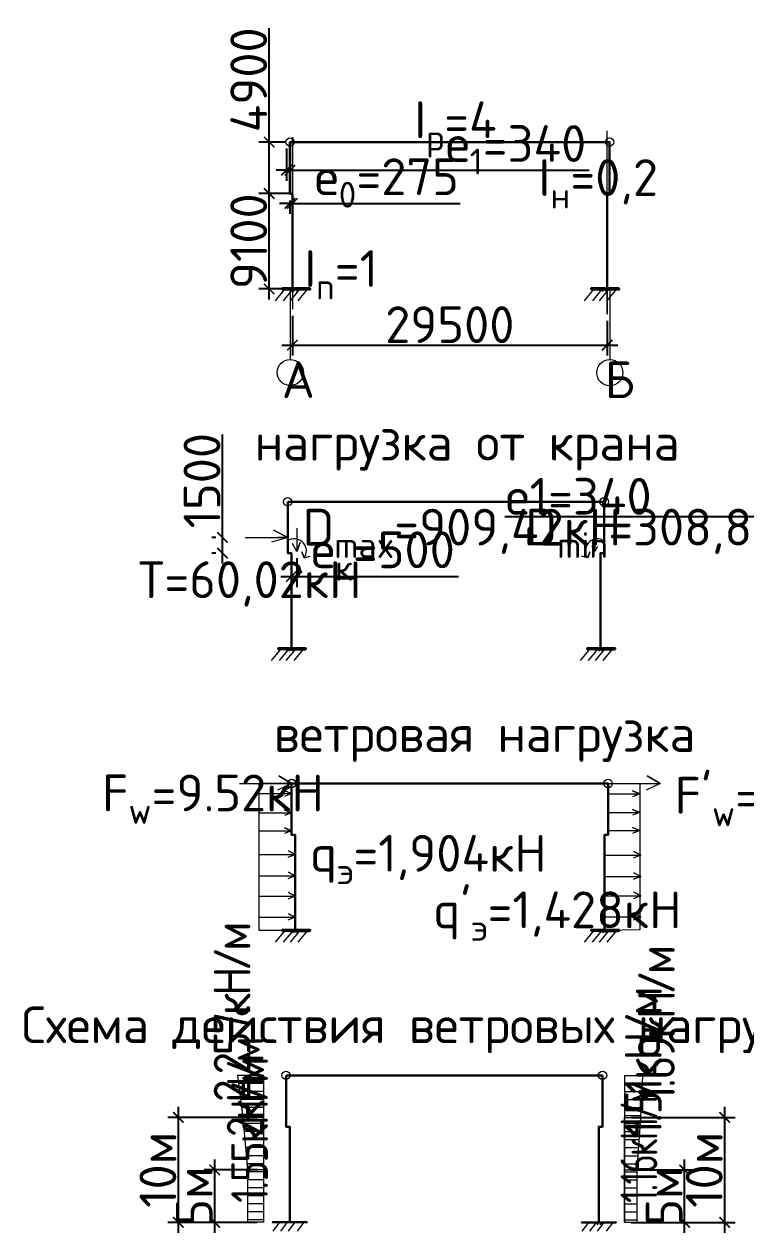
# Model space of a CAD drawing. Header units: millimetres. Extents: x -258606 to -95372, y 16759 to 83244.
# Drawn here: x -126239.1 to -126170.4, y 41748.1 to 41863.3 of the extents above; entities that cross this region are included whole.
import ezdxf

# ---------------------------------------------------------------- set-up
doc = ezdxf.new("R2010")
doc.units = ezdxf.units.MM
doc.header["$LTSCALE"] = 0.5
doc.layers.add('размеры', color=7, linetype='Continuous')
for name, color, linetype, lineweight in [('ТОЛСТЫЕ', 1, 'Continuous', 50), ('ТОЛСТЫЕ3', 7, 'Continuous', 30), ('ТОНКИЕе', 7, 'Continuous', 5)]:
    doc.layers.add(name, color=color, linetype=linetype, lineweight=lineweight)
doc.styles.add('ГОСТ', font='isocpeur.ttf', dxfattribs={"height": 10})
doc.styles.add('Наклонный', font='isocpeur.ttf', dxfattribs={"height": 3.5})
doc.dimstyles.new('1.5', dxfattribs={"dimtxt": 1.5, "dimasz": 1, "dimexe": 1, "dimexo": 0.625, "dimgap": 0.2, "dimtad": 1, "dimdec": 0, "dimlfac": 100, "dimdsep": 46, "dimtxsty": 'ГОСТ', "dimblk1": 'ARCHTICK', "dimblk2": 'ARCHTICK', "dimsah": 1, "dimcen": 0, "dimdle": 1, "dimadec": 0, "dimazin": 0, "dimtfac": 0.75, "dimtdec": 0, "dimtmove": 0, "dimatfit": 3, "dimldrblk": 'ARCHTICK', "dimfxl": 1, "dimtolj": 1, "dimtzin": 0, "dimarcsym": 0})

# ---------------------------------------------------------------- blocks, each defined once
blk = doc.blocks.new('_ArchTick')
at = {"color": 0, "linetype": 'ByBlock', "const_width": 0.15}
blk.add_lwpolyline([(-0.5, -0.5), (0.5, 0.5)], dxfattribs=at)
blk = doc.blocks.new('*D1266')
at = {"layer": 'Defpoints', "color": 0, "transparency": 16777216}
for p in [(-126213.55, 41836.12), (-126183.55, 41835.65), (-126183.55, 41832.7)]:
    blk.add_point(p, dxfattribs=at)
at = {"layer": 'размеры', "color": 0, "lineweight": -2, "transparency": 16777216}
for p, q in [((-126213.55, 41835.49), (-126213.55, 41831.7)), ((-126183.55, 41835.03), (-126183.55, 41831.7)), ((-126214.55, 41832.7), (-126182.55, 41832.7))]:
    blk.add_line(p, q, dxfattribs=at)
at = {"layer": 'размеры', "color": 0, "lineweight": -2, "transparency": 16777216, "rotation": 180}
blk.add_blockref('_ArchTick', (-126213.55, 41832.7), dxfattribs=at)
at = {"layer": 'размеры', "color": 0, "lineweight": -2, "transparency": 16777216}
blk.add_blockref('_ArchTick', (-126183.55, 41832.7), dxfattribs=at)
at = {"layer": 'размеры', "color": 0, "transparency": 16777216, "insert": (-126198.55, 41834.65), "char_height": 3.5, "attachment_point": 5, "style": 'Наклонный'}
blk.add_mtext('\\A1;29500', dxfattribs=at)
blk = doc.blocks.new('*D1263')
at = {"layer": 'Defpoints', "color": 0, "transparency": 16777216}
for p in [(-126215.76, 41847.15), (-126213.28, 41847.15), (-126213.28, 41838.05)]:
    blk.add_point(p, dxfattribs=at)
at = {"layer": 'размеры', "color": 0, "lineweight": -2, "transparency": 16777216}
for p, q in [((-126213.9, 41847.15), (-126216.76, 41847.15)), ((-126215.76, 41837.05), (-126215.76, 41848.15)), ((-126213.9, 41838.05), (-126216.76, 41838.05))]:
    blk.add_line(p, q, dxfattribs=at)
for p, rotation in [((-126215.76, 41847.15), 90), ((-126215.76, 41838.05), 270)]:
    blk.add_blockref('_ArchTick', p, dxfattribs=dict(at, rotation=rotation))
at = {"layer": 'размеры', "color": 0, "transparency": 16777216, "insert": (-126217.71, 41842.6), "char_height": 3.5, "attachment_point": 5, "rotation": 90, "style": 'Наклонный'}
blk.add_mtext('\\A1;9100', dxfattribs=at)
blk = doc.blocks.new('*D1267')
at = {"layer": 'Defpoints', "color": 0, "transparency": 16777216}
for p in [(-126215.76, 41852.05), (-126213.63, 41852.05), (-126215.76, 41847.15)]:
    blk.add_point(p, dxfattribs=at)
at = {"layer": 'размеры', "color": 0, "lineweight": -2, "transparency": 16777216}
for p, q in [((-126215.76, 41852.05), (-126215.76, 41862.9)), ((-126214.25, 41852.05), (-126216.76, 41852.05)), ((-126215.76, 41846.15), (-126215.76, 41852.05)), ((-126216.38, 41847.15), (-126216.76, 41847.15))]:
    blk.add_line(p, q, dxfattribs=at)
for p, rotation in [((-126215.76, 41852.05), 90), ((-126215.76, 41847.15), 270)]:
    blk.add_blockref('_ArchTick', p, dxfattribs=dict(at, rotation=rotation))
at = {"layer": 'размеры', "color": 0, "transparency": 16777216, "insert": (-126217.71, 41857.97), "char_height": 3.5, "attachment_point": 5, "rotation": 90, "style": 'Наклонный'}
blk.add_mtext('\\A1;4900', dxfattribs=at)
blk = doc.blocks.new('*D1268')
at = {"layer": 'Defpoints', "color": 0, "transparency": 16777216}
for p in [(-126213.78, 41847.11), (-126213.55, 41847.11), (-126213.55, 41846.2)]:
    blk.add_point(p, dxfattribs=at)
at = {"layer": 'размеры', "color": 0, "lineweight": -2, "transparency": 16777216}
for p, q in [((-126213.78, 41846.2), (-126214.78, 41846.2)), ((-126213.78, 41846.48), (-126213.78, 41845.2)), ((-126213.78, 41846.2), (-126213.55, 41846.2)), ((-126213.55, 41846.48), (-126213.55, 41845.2)), ((-126213.55, 41846.2), (-126197.56, 41846.2))]:
    blk.add_line(p, q, dxfattribs=at)
blk.add_blockref('_ArchTick', (-126213.78, 41846.2), dxfattribs=at)
at = {"layer": 'размеры', "color": 0, "lineweight": -2, "transparency": 16777216, "rotation": 180}
blk.add_blockref('_ArchTick', (-126213.55, 41846.2), dxfattribs=at)
at = {"layer": 'размеры', "color": 0, "lineweight": 0, "transparency": 16777216, "insert": (-126204.56, 41848.15), "char_height": 3.5, "attachment_point": 5, "style": 'Наклонный'}
blk.add_mtext('\\A1;е{\\H0.7x;\\S^ 0;}=275', dxfattribs=at)
blk = doc.blocks.new('*D1269')
at = {"layer": 'Defpoints', "color": 0, "transparency": 16777216}
for p in [(-126214.11, 41852.05), (-126213.78, 41852.05), (-126214.11, 41849.36)]:
    blk.add_point(p, dxfattribs=at)
at = {"layer": 'размеры', "color": 0, "lineweight": -2, "transparency": 16777216}
for p, q in [((-126214.11, 41851.42), (-126214.11, 41848.36)), ((-126213.78, 41851.42), (-126213.78, 41848.36)), ((-126214.11, 41849.36), (-126215.11, 41849.36)), ((-126214.11, 41849.36), (-126213.78, 41849.36)), ((-126213.78, 41849.36), (-126185.28, 41849.36))]:
    blk.add_line(p, q, dxfattribs=at)
blk.add_blockref('_ArchTick', (-126214.11, 41849.36), dxfattribs=at)
at = {"layer": 'размеры', "color": 0, "lineweight": -2, "transparency": 16777216, "rotation": 180}
blk.add_blockref('_ArchTick', (-126213.78, 41849.36), dxfattribs=at)
at = {"layer": 'размеры', "color": 0, "lineweight": 0, "transparency": 16777216, "insert": (-126192.25, 41851.31), "char_height": 3.5, "attachment_point": 5, "style": 'Наклонный'}
blk.add_mtext('\\A1;е{\\H0.7x;\\S^ 1;}=340', dxfattribs=at)
blk = doc.blocks.new('*D1264')
at = {"layer": 'Defpoints', "color": 0, "transparency": 16777216}
for p in [(-126220.21, 41814.39), (-126220.21, 41814.39), (-126220.21, 41812.89)]:
    blk.add_point(p, dxfattribs=at)
at = {"layer": 'размеры', "color": 0, "lineweight": -2, "transparency": 16777216}
for p, q in [((-126220.21, 41814.39), (-126220.21, 41824.19)), ((-126220.84, 41814.39), (-126221.21, 41814.39)), ((-126220.21, 41811.89), (-126220.21, 41814.39)), ((-126220.84, 41812.89), (-126221.21, 41812.89))]:
    blk.add_line(p, q, dxfattribs=at)
for p, rotation in [((-126220.21, 41814.39), 90), ((-126220.21, 41812.89), 270)]:
    blk.add_blockref('_ArchTick', p, dxfattribs=dict(at, rotation=rotation))
at = {"layer": 'размеры', "color": 0, "lineweight": 0, "transparency": 16777216, "insert": (-126222.16, 41819.79), "char_height": 3.5, "attachment_point": 5, "rotation": 90, "style": 'Наклонный'}
blk.add_mtext('\\A1;1500', dxfattribs=at)
blk = doc.blocks.new('*D1270')
at = {"layer": 'Defpoints', "color": 0, "transparency": 16777216}
for p in [(-126213.65, 41812.89), (-126213.12, 41813.03), (-126213.12, 41810.66)]:
    blk.add_point(p, dxfattribs=at)
at = {"layer": 'размеры', "color": 0, "lineweight": -2, "transparency": 16777216}
for p, q in [((-126213.65, 41812.26), (-126213.65, 41809.66)), ((-126213.12, 41812.4), (-126213.12, 41809.66)), ((-126214.65, 41810.66), (-126213.12, 41810.66)), ((-126213.12, 41810.66), (-126197.72, 41810.66))]:
    blk.add_line(p, q, dxfattribs=at)
at = {"layer": 'размеры', "color": 0, "lineweight": -2, "transparency": 16777216, "rotation": 180}
blk.add_blockref('_ArchTick', (-126213.65, 41810.66), dxfattribs=at)
at = {"layer": 'размеры', "color": 0, "lineweight": -2, "transparency": 16777216}
blk.add_blockref('_ArchTick', (-126213.12, 41810.66), dxfattribs=at)
at = {"layer": 'размеры', "color": 0, "lineweight": 0, "transparency": 16777216, "insert": (-126204.92, 41812.61), "char_height": 3.5, "attachment_point": 5, "style": 'Наклонный'}
blk.add_mtext('\\A1;е{\\H0.7x;\\S^ к;}=500', dxfattribs=at)
blk = doc.blocks.new('*D1271')
at = {"layer": 'Defpoints', "color": 0, "transparency": 16777216}
for p in [(-126220.95, 41754.14), (-126216.27, 41754.14), (-126216.27, 41749.14)]:
    blk.add_point(p, dxfattribs=at)
at = {"layer": 'размеры', "color": 0, "lineweight": -2, "transparency": 16777216}
for p, q in [((-126220.95, 41748.14), (-126220.95, 41755.14)), ((-126216.89, 41754.14), (-126221.95, 41754.14)), ((-126216.89, 41749.14), (-126221.95, 41749.14))]:
    blk.add_line(p, q, dxfattribs=at)
for p, rotation in [((-126220.95, 41754.14), 90), ((-126220.95, 41749.14), 270)]:
    blk.add_blockref('_ArchTick', p, dxfattribs=dict(at, rotation=rotation))
at = {"layer": 'размеры', "color": 0, "lineweight": 0, "transparency": 16777216, "insert": (-126222.9, 41751.64), "char_height": 3.5, "attachment_point": 5, "rotation": 90, "style": 'Наклонный'}
blk.add_mtext('\\A1;5м', dxfattribs=at)
blk = doc.blocks.new('*D1272')
at = {"layer": 'Defpoints', "color": 0, "transparency": 16777216}
for p in [(-126224.41, 41759.14), (-126216.27, 41759.14), (-126216.27, 41749.14)]:
    blk.add_point(p, dxfattribs=at)
at = {"layer": 'размеры', "color": 0, "lineweight": -2, "transparency": 16777216}
for p, q in [((-126224.41, 41748.14), (-126224.41, 41760.14)), ((-126216.89, 41759.14), (-126225.41, 41759.14)), ((-126216.89, 41749.14), (-126225.41, 41749.14))]:
    blk.add_line(p, q, dxfattribs=at)
for p, rotation in [((-126224.41, 41759.14), 90), ((-126224.41, 41749.14), 270)]:
    blk.add_blockref('_ArchTick', p, dxfattribs=dict(at, rotation=rotation))
at = {"layer": 'размеры', "color": 0, "lineweight": 0, "transparency": 16777216, "insert": (-126226.36, 41754.14), "char_height": 3.5, "attachment_point": 5, "rotation": 90, "style": 'Наклонный'}
blk.add_mtext('\\A1;10м', dxfattribs=at)
blk = doc.blocks.new('*D1273')
at = {"layer": 'Defpoints', "color": 0, "transparency": 16777216}
for p in [(-126181.9, 41754.14), (-126176.18, 41754.14), (-126181.9, 41749.14)]:
    blk.add_point(p, dxfattribs=at)
at = {"layer": 'размеры', "color": 0, "lineweight": -2, "transparency": 16777216}
for p, q in [((-126176.18, 41748.14), (-126176.18, 41755.14)), ((-126181.27, 41754.14), (-126175.18, 41754.14)), ((-126181.27, 41749.14), (-126175.18, 41749.14))]:
    blk.add_line(p, q, dxfattribs=at)
for p, rotation in [((-126176.18, 41754.14), 90), ((-126176.18, 41749.14), 270)]:
    blk.add_blockref('_ArchTick', p, dxfattribs=dict(at, rotation=rotation))
at = {"layer": 'размеры', "color": 0, "lineweight": 0, "transparency": 16777216, "insert": (-126178.13, 41751.64), "char_height": 3.5, "attachment_point": 5, "rotation": 90, "style": 'Наклонный'}
blk.add_mtext('\\A1;5м', dxfattribs=at)
blk = doc.blocks.new('*D1274')
at = {"layer": 'Defpoints', "color": 0, "transparency": 16777216}
for p in [(-126181.9, 41759.14), (-126172.36, 41759.14), (-126181.9, 41749.14)]:
    blk.add_point(p, dxfattribs=at)
at = {"layer": 'размеры', "color": 0, "lineweight": -2, "transparency": 16777216}
for p, q in [((-126172.36, 41748.14), (-126172.36, 41760.14)), ((-126181.27, 41759.14), (-126171.36, 41759.14)), ((-126181.27, 41749.14), (-126171.36, 41749.14))]:
    blk.add_line(p, q, dxfattribs=at)
for p, rotation in [((-126172.36, 41759.14), 90), ((-126172.36, 41749.14), 270)]:
    blk.add_blockref('_ArchTick', p, dxfattribs=dict(at, rotation=rotation))
at = {"layer": 'размеры', "color": 0, "lineweight": 0, "transparency": 16777216, "insert": (-126174.31, 41754.14), "char_height": 3.5, "attachment_point": 5, "rotation": 90, "style": 'Наклонный'}
blk.add_mtext('\\A1;10м', dxfattribs=at)
blk = doc.blocks.new('*D1275')
at = {"layer": 'Defpoints', "color": 0, "transparency": 16777216}
for p in [(-126165.58, 41816.35), (-126165.58, 41816.35), (-126165.15, 41812.79)]:
    blk.add_point(p, dxfattribs=at)
at = {"layer": 'размеры', "color": 0, "lineweight": -2, "transparency": 16777216}
for p, q in [((-126165.58, 41816.98), (-126165.58, 41817.35)), ((-126165.15, 41813.41), (-126165.15, 41817.35)), ((-126165.58, 41816.35), (-126193.3, 41816.35)), ((-126164.15, 41816.35), (-126165.58, 41816.35))]:
    blk.add_line(p, q, dxfattribs=at)
at = {"layer": 'размеры', "color": 0, "lineweight": -2, "transparency": 16777216, "rotation": 180}
blk.add_blockref('_ArchTick', (-126165.58, 41816.35), dxfattribs=at)
at = {"layer": 'размеры', "color": 0, "lineweight": -2, "transparency": 16777216}
blk.add_blockref('_ArchTick', (-126165.15, 41816.35), dxfattribs=at)
at = {"layer": 'размеры', "color": 0, "lineweight": 9, "transparency": 16777216, "insert": (-126186.28, 41818.3), "char_height": 3.5, "attachment_point": 5, "style": 'Наклонный'}
blk.add_mtext('\\A1;е1=340', dxfattribs=at)

msp = doc.modelspace()

# ---------------------------------------------------------------- linework, layer by layer
at = {"layer": 'ТОЛСТЫЕ', "color": 0}
for points in [[(-126213.25795, 41838.04943), (-126214.47127, 41838.06604), (-126211.91739, 41838.04943), (-126213.2793, 41838.04943)], [(-126213.2793, 41838.04943), (-126213.76204, 41838.04943), (-126212.83926, 41838.04943), (-126213.30065, 41838.04943)], [(-126183.80795, 41838.04943), (-126185.02127, 41838.06604), (-126182.46739, 41838.04943), (-126183.8293, 41838.04943)], [(-126183.8293, 41838.04818), (-126184.31204, 41838.04818), (-126183.38926, 41838.04818), (-126183.85065, 41838.04818)], [(-126213.64858, 41803.78563), (-126214.8619, 41803.80224), (-126212.30802, 41803.78563), (-126213.66993, 41803.78563)], [(-126213.64858, 41803.78563), (-126214.13133, 41803.78563), (-126213.20854, 41803.78563), (-126213.66993, 41803.78563)], [(-126184.19858, 41803.78437), (-126185.4119, 41803.80098), (-126182.85802, 41803.78437), (-126184.21993, 41803.78437)], [(-126184.19858, 41803.78437), (-126184.68133, 41803.78437), (-126183.75854, 41803.78437), (-126184.21993, 41803.78437)], [(-126213.24852, 41776.94702), (-126214.46183, 41776.96362), (-126211.90796, 41776.94702), (-126213.26987, 41776.94702)], [(-126213.26987, 41776.94702), (-126213.75261, 41776.94702), (-126212.82982, 41776.94702), (-126213.29122, 41776.94702)], [(-126183.81987, 41776.94576), (-126185.03318, 41776.96236), (-126182.4793, 41776.94576), (-126183.84122, 41776.94576)], [(-126183.81987, 41776.94576), (-126184.30261, 41776.94576), (-126183.37982, 41776.94576), (-126183.84122, 41776.94576)]]:
    msp.add_lwpolyline(points, dxfattribs=at)
at = {"layer": 'ТОЛСТЫЕ', "color": 0, "lineweight": 30}
for points in [[(-126213.80736, 41749.14246), (-126215.43575, 41749.14246), (-126212.16089, 41749.14246), (-126213.82871, 41749.14246)], [(-126184.36641, 41749.14121), (-126185.9948, 41749.14121), (-126182.71993, 41749.14121), (-126184.38776, 41749.14121)], [(-126184.35736, 41749.14121), (-126184.8401, 41749.14121), (-126183.91732, 41749.14121), (-126184.37871, 41749.14121)]]:
    msp.add_lwpolyline(points, dxfattribs=at)
at = {"layer": 'ТОЛСТЫЕ3', "color": 0}
for points in [[(-126213.6293, 41852.04943), (-126183.4793, 41852.04943)], [(-126213.64858, 41803.78563), (-126213.64858, 41812.88563), (-126213.72358, 41812.88563), (-126213.64858, 41812.88563), (-126213.92358, 41812.88563), (-126213.99858, 41812.88563), (-126213.99858, 41817.78563)], [(-126213.99858, 41817.78563), (-126183.84858, 41817.78563)], [(-126184.19858, 41803.78563), (-126184.19858, 41812.88563), (-126184.12358, 41812.88563), (-126184.19858, 41812.88563), (-126183.92358, 41812.88563), (-126183.84858, 41812.88563), (-126183.84858, 41817.78563)], [(-126213.26987, 41776.94702), (-126213.26987, 41786.04702), (-126213.34487, 41786.04702), (-126213.26987, 41786.04702), (-126213.54487, 41786.04702), (-126213.61987, 41786.04702), (-126213.61987, 41790.94702)], [(-126213.61987, 41790.94702), (-126183.46987, 41790.94702)], [(-126183.81987, 41776.94702), (-126183.81987, 41786.04702), (-126183.74487, 41786.04702), (-126183.81987, 41786.04702), (-126183.54487, 41786.04702), (-126183.46987, 41786.04702), (-126183.46987, 41790.94702)], [(-126213.80736, 41749.14246), (-126213.80736, 41758.24246), (-126213.88236, 41758.24246), (-126213.80736, 41758.24246), (-126214.08236, 41758.24246), (-126214.15736, 41758.24246), (-126214.15736, 41763.14246)], [(-126214.15736, 41763.14246), (-126184.00736, 41763.14246)], [(-126184.35736, 41749.14246), (-126184.35736, 41758.24246), (-126184.28236, 41758.24246), (-126184.35736, 41758.24246), (-126184.08236, 41758.24246), (-126184.00736, 41758.24246), (-126184.00736, 41763.14246)]]:
    msp.add_lwpolyline(points, dxfattribs=at)
at = {"layer": 'ТОНКИЕе', "color": 0}
for points in [[(-126183.5543, 41838.04943), (-126183.5543, 41835.65234), (-126183.5543, 41853.10389)], [(-126213.2793, 41838.04943), (-126213.5543, 41838.04943), (-126213.5543, 41852.5126), (-126213.5543, 41836.11584)], [(-126214.26742, 41838.04943), (-126215.18981, 41836.92209)], [(-126213.49932, 41838.04943), (-126214.42171, 41836.92209)], [(-126212.84518, 41838.04943), (-126213.76757, 41836.92209)], [(-126213.52067, 41838.04943), (-126213.71148, 41837.81623)], [(-126213.28033, 41838.04943), (-126213.47114, 41837.81623)], [(-126213.00588, 41838.04943), (-126213.19669, 41837.81623)], [(-126212.10975, 41838.04943), (-126213.03214, 41836.92209)], [(-126184.81742, 41838.04943), (-126185.73981, 41836.92209)], [(-126184.04932, 41838.04943), (-126184.97171, 41836.92209)], [(-126183.39518, 41838.04943), (-126184.31757, 41836.92209)], [(-126184.07067, 41838.04818), (-126184.26148, 41837.81497)], [(-126183.83033, 41838.04818), (-126184.02114, 41837.81497)], [(-126183.55588, 41838.04818), (-126183.74669, 41837.81497)], [(-126182.65975, 41838.04943), (-126183.58214, 41836.92209)], [(-126218.05675, 41814.38563), (-126213.99858, 41814.38563), (-126215.34578, 41815.08801), (-126213.99858, 41814.38563), (-126215.52491, 41813.92452)], [(-126213.12076, 41815.26061), (-126213.12076, 41813.02882), (-126212.79509, 41813.88615), (-126213.12076, 41813.02882), (-126213.53155, 41813.81925)], [(-126184.7264, 41814.79508), (-126184.7264, 41813.02882), (-126185.02759, 41813.59138), (-126184.7264, 41813.02882), (-126184.44965, 41813.56133)], [(-126212.43018, 41812.43089), (-126212.6444, 41813.00581), (-126212.43018, 41812.43089), (-126211.85467, 41812.60469)], [(-126185.41699, 41812.43089), (-126185.20277, 41813.00581), (-126185.41699, 41812.43089), (-126185.9925, 41812.60469)], [(-126214.65805, 41803.78563), (-126215.58044, 41802.65829)], [(-126213.88995, 41803.78563), (-126214.81234, 41802.65829)], [(-126213.23582, 41803.78563), (-126214.15821, 41802.65829)], [(-126213.88995, 41803.78563), (-126214.08076, 41803.55242)], [(-126213.64961, 41803.78563), (-126213.84042, 41803.55242)], [(-126213.37516, 41803.78563), (-126213.56597, 41803.55242)], [(-126212.50038, 41803.78563), (-126213.42277, 41802.65829)], [(-126185.20805, 41803.78437), (-126186.13044, 41802.65703)], [(-126184.43995, 41803.78437), (-126185.36234, 41802.65703)], [(-126183.78582, 41803.78437), (-126184.70821, 41802.65703)], [(-126184.43995, 41803.78437), (-126184.63076, 41803.55117)], [(-126184.19961, 41803.78437), (-126184.39042, 41803.55117)], [(-126183.92516, 41803.78437), (-126184.11597, 41803.55117)], [(-126183.05038, 41803.78437), (-126183.97277, 41802.65703)], [(-126218.58861, 41790.94702), (-126213.61987, 41790.94702)], [(-126213.61987, 41790.94702), (-126216.74328, 41790.94702), (-126216.74328, 41776.97438), (-126213.75261, 41776.97438)], [(-126213.61987, 41790.94702), (-126214.85284, 41791.66413), (-126213.61987, 41790.94702), (-126214.96678, 41790.31284)], [(-126213.58237, 41786.04702), (-126213.58237, 41790.94702)], [(-126183.49122, 41790.94842), (-126180.44858, 41790.94562), (-126180.44858, 41776.9932), (-126183.84122, 41776.94576)], [(-126183.46987, 41790.94702), (-126178.50113, 41790.94702)], [(-126178.50113, 41790.94702), (-126179.7341, 41791.66413), (-126178.50113, 41790.94702), (-126179.84804, 41790.31284)], [(-126216.74328, 41789.97648), (-126213.61987, 41789.97648)], [(-126213.61987, 41789.97648), (-126214.30998, 41790.25219), (-126213.61987, 41789.97648), (-126214.30998, 41789.70639)], [(-126183.572, 41789.95562), (-126180.44858, 41789.95562)], [(-126180.44858, 41789.95562), (-126181.1387, 41790.23133), (-126180.44858, 41789.95562), (-126181.1387, 41789.68553)], [(-126213.61987, 41788.15712), (-126214.30998, 41788.43283), (-126213.61987, 41788.15712), (-126214.30998, 41787.88703)], [(-126180.44858, 41788.19424), (-126181.1387, 41788.46995), (-126180.44858, 41788.19424), (-126181.1387, 41787.92415)], [(-126216.74328, 41788.15712), (-126213.61987, 41788.15712)], [(-126183.572, 41788.19424), (-126180.44858, 41788.19424)], [(-126216.74328, 41786.437), (-126213.61987, 41786.437)], [(-126213.61987, 41786.437), (-126214.30998, 41786.7127), (-126213.61987, 41786.437), (-126214.30998, 41786.16691)], [(-126183.572, 41786.46428), (-126180.44858, 41786.46428)], [(-126180.44858, 41786.46428), (-126181.1387, 41786.73998), (-126180.44858, 41786.46428), (-126181.1387, 41786.19419)], [(-126216.74328, 41784.187), (-126213.26987, 41784.187), (-126213.93102, 41784.51498), (-126213.26987, 41784.187), (-126213.99295, 41783.88787)], [(-126183.83019, 41784.13221), (-126180.35678, 41784.13221), (-126181.01793, 41784.46019), (-126180.35678, 41784.13221), (-126181.07986, 41783.83307)], [(-126216.74328, 41782.15434), (-126213.26987, 41782.15434), (-126213.93102, 41782.48232), (-126213.26987, 41782.15434), (-126213.99295, 41781.8552)], [(-126183.83019, 41782.09645), (-126180.35678, 41782.09645), (-126181.01793, 41782.42443), (-126180.35678, 41782.09645), (-126181.07986, 41781.79731)], [(-126216.74328, 41780.22613), (-126213.26987, 41780.22613), (-126213.93102, 41780.55411), (-126213.26987, 41780.22613), (-126213.99295, 41779.92699)], [(-126183.83019, 41780.24914), (-126180.35678, 41780.24914), (-126181.01793, 41780.57712), (-126180.35678, 41780.24914), (-126181.07986, 41779.95)], [(-126216.74328, 41778.21441), (-126213.26987, 41778.21441), (-126213.93102, 41778.54239), (-126213.26987, 41778.21441), (-126213.99295, 41777.91528)], [(-126183.83019, 41778.23742), (-126180.35678, 41778.23742), (-126181.01793, 41778.5654), (-126180.35678, 41778.23742), (-126181.07986, 41777.93828)], [(-126214.25799, 41776.94702), (-126215.18038, 41775.81967)], [(-126213.48989, 41776.94702), (-126214.41228, 41775.81967)], [(-126212.83575, 41776.94702), (-126213.75814, 41775.81967)], [(-126213.51124, 41776.94702), (-126213.70205, 41776.71381)], [(-126213.27089, 41776.94702), (-126213.46171, 41776.71381)], [(-126212.99644, 41776.94702), (-126213.18725, 41776.71381)], [(-126212.10032, 41776.94702), (-126213.02271, 41775.81967)], [(-126184.82934, 41776.94576), (-126185.75173, 41775.81841)], [(-126184.06124, 41776.94576), (-126184.98363, 41775.81841)], [(-126183.4071, 41776.94576), (-126184.32949, 41775.81841)], [(-126184.06124, 41776.94576), (-126184.25205, 41776.71255)], [(-126183.82089, 41776.94576), (-126184.01171, 41776.71255)], [(-126183.54644, 41776.94576), (-126183.73725, 41776.71255)], [(-126182.67167, 41776.94576), (-126183.59406, 41775.81841)], [(-126214.78364, 41749.14246), (-126215.42082, 41748.28773)], [(-126214.04873, 41749.14246), (-126214.68591, 41748.28773)], [(-126213.31383, 41749.14246), (-126213.95101, 41748.28773)], [(-126212.45111, 41749.14246), (-126213.08829, 41748.28773)], [(-126185.34269, 41749.14121), (-126185.97986, 41748.28647)], [(-126184.60778, 41749.14121), (-126185.24496, 41748.28647)], [(-126184.59873, 41749.14121), (-126184.78954, 41748.908)], [(-126184.35839, 41749.14121), (-126184.5492, 41748.908)], [(-126183.87288, 41749.14121), (-126184.51005, 41748.28647)], [(-126184.08394, 41749.14121), (-126184.27475, 41748.908)], [(-126183.01016, 41749.14121), (-126183.64734, 41748.28647)]]:
    msp.add_lwpolyline(points, dxfattribs=at)
at = {"layer": 'ТОНКИЕе', "color": 0, "lineweight": 30}
for points in [[(-126213.5543, 41838.06008), (-126213.5543, 41847.10833), (-126213.5543, 41846.93508), (-126213.5543, 41838.00833), (-126213.5543, 41847.10833), (-126213.7793, 41847.10833), (-126213.7793, 41852.04943), (-126213.5543, 41852.04943)], [(-126183.5543, 41838.06008), (-126183.5543, 41847.10833), (-126183.5543, 41846.93508), (-126183.5543, 41838.00833), (-126183.5543, 41847.10833), (-126183.3293, 41847.10833), (-126183.3293, 41852.04943), (-126183.5543, 41852.04943)]]:
    msp.add_lwpolyline(points, dxfattribs=at)
at = {"layer": 'ТОНКИЕе', "color": 0, "lineweight": 0}
for points in [[(-126213.49932, 41838.04943), (-126213.74932, 41838.04943), (-126213.74932, 41831.33802)], [(-126183.55588, 41838.04818), (-126183.30633, 41838.03307), (-126183.30633, 41836.00106)], [(-126183.05633, 41838.03307), (-126183.30633, 41838.03307), (-126183.30633, 41831.32165)], [(-126213.99858, 41812.88563), (-126213.99858, 41814.38563), (-126214.91402, 41814.38563)], [(-126216.26654, 41763.14246), (-126218.76654, 41763.14246), (-126218.26654, 41759.14246)], [(-126216.26654, 41749.14246), (-126216.26654, 41763.14246)], [(-126181.89819, 41763.14246), (-126181.89819, 41749.14246)], [(-126181.89819, 41763.14246), (-126180.20819, 41763.14246), (-126180.38819, 41759.14246)], [(-126216.26654, 41762.37743), (-126218.67091, 41762.37743)], [(-126181.89819, 41762.37743), (-126180.24262, 41762.37743)], [(-126216.26654, 41761.6124), (-126218.57528, 41761.6124)], [(-126216.26654, 41760.84736), (-126218.47965, 41760.84736)], [(-126181.89819, 41761.6124), (-126180.27704, 41761.6124)], [(-126181.89819, 41760.84736), (-126180.31147, 41760.84736)], [(-126216.26654, 41760.08233), (-126218.38402, 41760.08233)], [(-126181.89819, 41760.08233), (-126180.3459, 41760.08233)], [(-126216.26654, 41759.3173), (-126218.28839, 41759.3173)], [(-126216.26654, 41759.14246), (-126218.26654, 41759.14246), (-126217.81654, 41754.14246)], [(-126216.26654, 41758.55226), (-126218.21342, 41758.55226)], [(-126181.89819, 41759.3173), (-126180.38032, 41759.3173)], [(-126181.89819, 41749.14246), (-126181.89819, 41759.14246), (-126180.38819, 41759.14246), (-126180.73819, 41754.14246)], [(-126181.89819, 41753.96206), (-126181.89819, 41758.96206)], [(-126181.89819, 41758.55226), (-126180.4295, 41758.55226)], [(-126216.26654, 41757.78723), (-126218.14457, 41757.78723)], [(-126181.89819, 41757.78723), (-126180.48306, 41757.78723)], [(-126216.26654, 41757.0222), (-126218.07571, 41757.0222)], [(-126216.26654, 41756.25716), (-126218.00686, 41756.25716)], [(-126181.89819, 41757.0222), (-126180.53661, 41757.0222)], [(-126181.89819, 41756.25716), (-126180.59016, 41756.25716)], [(-126216.26654, 41755.49213), (-126217.93801, 41755.49213)], [(-126181.89819, 41755.49213), (-126180.64371, 41755.49213)], [(-126216.26654, 41754.7271), (-126217.86916, 41754.7271)], [(-126216.26654, 41754.14246), (-126217.81654, 41754.14246), (-126217.81654, 41749.14246)], [(-126216.26654, 41753.96206), (-126217.81654, 41753.96206)], [(-126181.89819, 41754.7271), (-126180.69727, 41754.7271)], [(-126181.89819, 41749.14246), (-126181.89819, 41754.14246), (-126180.73819, 41754.14246), (-126180.73819, 41749.14246)], [(-126181.89819, 41753.96206), (-126180.73819, 41753.96206)], [(-126216.26654, 41753.19703), (-126217.81654, 41753.19703)], [(-126181.89819, 41753.19703), (-126180.73819, 41753.19703)], [(-126216.26654, 41752.432), (-126217.81654, 41752.432)], [(-126216.26654, 41751.66696), (-126217.81654, 41751.66696)], [(-126181.89819, 41752.432), (-126180.73819, 41752.432)], [(-126181.89819, 41751.66696), (-126180.73819, 41751.66696)], [(-126216.26654, 41750.90193), (-126217.81654, 41750.90193)], [(-126181.89819, 41750.90193), (-126180.73819, 41750.90193)], [(-126216.26654, 41750.1369), (-126217.81654, 41750.1369)], [(-126216.26654, 41749.37186), (-126217.81654, 41749.37186)], [(-126181.89819, 41750.1369), (-126180.73819, 41750.1369)], [(-126181.89819, 41749.37186), (-126180.73819, 41749.37186)], [(-126216.26654, 41749.14246), (-126217.81654, 41749.14246)], [(-126181.89819, 41749.14246), (-126180.34819, 41749.14246)], [(-126181.89819, 41749.14246), (-126180.73819, 41749.14246)]]:
    msp.add_lwpolyline(points, dxfattribs=at)
for centre, radius in [((-126213.7793, 41852.04943), 0.40019), ((-126183.3293, 41852.04943), 0.40019), ((-126213.74932, 41830.09243), 1.24559), ((-126183.30633, 41830.07606), 1.24559), ((-126213.99858, 41817.78563), 0.40019), ((-126183.84858, 41817.78563), 0.40019), ((-126213.61987, 41790.94702), 0.40019), ((-126183.46987, 41790.94702), 0.40019), ((-126214.15736, 41763.14246), 0.40019), ((-126184.00736, 41763.14246), 0.40019)]:
    msp.add_circle(centre, radius, dxfattribs=at)
at = {"layer": 'ТОНКИЕе', "color": 0}
for centre, start, end in [((-126213.36718, 41813.09793), 324.5529875, 114.7664481), ((-126184.47999, 41813.09793), 65.2335519, 215.4470125)]:
    msp.add_arc(centre, 1.15018, start, end, dxfattribs=at)

# ---------------------------------------------------------------- texts
at = {"layer": 'ТОЛСТЫЕ', "color": 0, "char_height": 3.5, "attachment_point": 1, "style": 'Наклонный'}
for s, width, insert in [(' нагрузка от крана', 55.9731547, (-126219.36769, 41825.20711)), (' ветровая нагрузка ', 81.2395818, (-126217.54794, 41797.45289)), (' Схема действия ветровых нагрузок', 81.2395818, (-126241.59028, 41769.71003))]:
    msp.add_mtext_dynamic_manual_height_columns(s, width=width, gutter_width=35, heights=[0], dxfattribs=dict(at, insert=insert))
at = {"layer": 'ТОНКИЕе', "color": 0, "lineweight": 0, "char_height": 3.5, "attachment_point": 1, "style": 'Наклонный'}
for s, width, insert in [('\\A1;{\\Q0;I\\H0.7x;\\S^ р;\\H1.42857x;=4}', 4.5649161, (-126201.93685, 41855.92233)), ('\\A1;{\\Q0;I\\H0.7x;\\S^ н;\\H1.42857x;=0,2}', 4.5649161, (-126190.10309, 41850.41556)), ('\\A1;{\\Q0;I\\H0.7x;\\S^ n;\\H1.42857x;=1}', 4.5649161, (-126212.41902, 41841.74514)), ('{\\Q0;А}', 0.6552784, (-126214.55808, 41831.17106)), ('{\\Q0;Б}', 0.6552784, (-126183.79219, 41831.15469))]:
    msp.add_mtext_dynamic_manual_height_columns(s, width=width, gutter_width=35, heights=[0], dxfattribs=dict(at, insert=insert))
at = {"layer": 'ТОНКИЕе', "color": 0, "char_height": 3.5, "attachment_point": 1, "style": 'Наклонный'}
for s, insert in [('\\A1;D{\\H0.7x;\\S^ max;}=909,42кН', (-126212.57097, 41817.11347)), ('\\A1;D{\\H0.7x;\\S^ min;}=308,8кН', (-126191.34402, 41817.11725)), ('\\A1;Т=60,02кН', (-126228.23117, 41812.10741)), ('\\A1;F{\\H0.7x;\\S^ w;}=9.52кН', (-126231.6786, 41791.79511)), ("\\A1;F'{\\H0.7x;\\S^ w;}=7,14кН", (-126177.12191, 41791.56739)), ('\\A1;q{\\H0.7x;\\S^ э;}=1,904кН', (-126211.88781, 41786.04702)), ("\\A1;q'{\\H0.7x;\\S^ э;}=1,428кН", (-126200.1491, 41780.66113))]:
    msp.add_mtext_dynamic_manual_height_columns(s, width=2.0433332, gutter_width=35, heights=[0], dxfattribs=dict(at, insert=insert))
at = {"layer": 'ТОНКИЕе', "color": 0, "lineweight": 0, "char_height": 3.5, "rotation": 90, "style": 'Наклонный'}
for s, width, insert, attachment_point in [('\\pxt1;{\\W0.9;\\T0.85;2.257кН/м}', 2.9083243, (-126221.04424, 41760.60765), 1), ('\\pxt1;{\\W0.9;\\T0.85;1.69кН/м}', 2.9083243, (-126177.12049, 41760.60765), 7), ('{\\W0.9;\\T0.8;1.51кН/м}', 2.9083243, (-126178.36691, 41757.28729), 7), ('{\\W0.8;\\T0.8;2кН/м}', 2.9083243, (-126219.79782, 41757.28729), 1), ('{\\W0.8;\\T0.9;1.55кН/м}', 5.1550104, (-126219.37939, 41750.99381), 1), ('{\\W0.7;\\T0.9;1.16кН/м}', 2.9083243, (-126178.78534, 41750.99381), 7)]:
    msp.add_mtext_dynamic_manual_height_columns(s, width=width, gutter_width=35, heights=[0], dxfattribs=dict(at, insert=insert, attachment_point=attachment_point))

# ---------------------------------------------------------------- dimensions: what is measured, and where the dimension line sits
at = {"layer": 'размеры', "color": 0}
for base, p1, p2, text, picture, middle in [((-126215.7576, 41852.04943), (-126215.7576, 41847.14943), (-126213.6293, 41852.04943), '4900', '*D1267', (-126217.7076, 41857.97443)), ((-126215.7576, 41847.14943), (-126213.2793, 41838.05069), (-126213.2793, 41847.14943), '9100', '*D1263', (-126217.7076, 41842.60006))]:
    dim = msp.add_linear_dim(base=base, p1=p1, p2=p2, angle=90, text=text, dimstyle='1.5', override={"dimtxsty": 'Наклонный'}, dxfattribs=at)
    dim.commit()
    dim.dimension.update_dxf_attribs({"geometry": picture, "text_midpoint": middle})
at = {"layer": 'размеры', "color": 0, "lineweight": 0}
dim = msp.add_linear_dim(base=(-126214.1143, 41849.35666), p1=(-126213.7793, 41852.04943), p2=(-126214.1143, 41852.04943), text='е{\\H0.7x;\\S^ 1;}=340', dimstyle='1.5', override={"dimtxsty": 'Наклонный'}, dxfattribs=at)
dim.commit()
dim.dimension.update_dxf_attribs({"geometry": '*D1269', "text_midpoint": (-126192.24597, 41849.35666), "dimtype": 160})
for base, p1, p2, text, picture, middle in [((-126213.5543, 41846.19867), (-126213.7793, 41847.10833), (-126213.5543, 41847.10833), 'е{\\H0.7x;\\S^ 0;}=275', '*D1268', (-126204.55847, 41848.14867)), ((-126213.12076, 41810.66363), (-126213.64858, 41812.88563), (-126213.12076, 41813.02882), 'е{\\H0.7x;\\S^ к;}=500', '*D1270', (-126204.92076, 41812.61363))]:
    dim = msp.add_linear_dim(base=base, p1=p1, p2=p2, text=text, dimstyle='1.5', override={"dimtxsty": 'Наклонный'}, dxfattribs=at)
    dim.commit()
    dim.dimension.update_dxf_attribs({"geometry": picture, "text_midpoint": middle})
at = {"layer": 'размеры', "color": 0}
dim = msp.add_linear_dim(base=(-126183.5543, 41832.69565), p1=(-126213.5543, 41836.11584), p2=(-126183.5543, 41835.65234), text='29500', dimstyle='1.5', override={"dimtxsty": 'Наклонный'}, dxfattribs=at)
dim.commit()
dim.dimension.update_dxf_attribs({"geometry": '*D1266', "text_midpoint": (-126198.5543, 41834.64565)})
at = {"layer": 'размеры', "color": 0, "lineweight": 0}
for base, p1, p2, text, picture, middle in [((-126220.21323, 41814.38563), (-126220.21323, 41812.88563), (-126220.21323, 41814.38563), '1500', '*D1264', (-126222.16323, 41819.78563)), ((-126224.40617, 41759.14246), (-126216.26654, 41749.14246), (-126216.26654, 41759.14246), '10м', '*D1272', (-126226.35617, 41754.14246)), ((-126220.94507, 41754.14246), (-126216.26654, 41749.14246), (-126216.26654, 41754.14246), '5м', '*D1271', (-126222.89507, 41751.64246))]:
    dim = msp.add_linear_dim(base=base, p1=p1, p2=p2, angle=90, text=text, dimstyle='1.5', override={"dimtxsty": 'Наклонный'}, dxfattribs=at)
    dim.commit()
    dim.dimension.update_dxf_attribs({"geometry": picture, "text_midpoint": middle})
at = {"layer": 'размеры', "color": 0, "lineweight": 9}
dim = msp.add_linear_dim(base=(-126165.57582, 41816.35166), p1=(-126165.14582, 41812.78612), p2=(-126165.57582, 41816.35166), text='е1=340', dimstyle='1.5', override={"dimtxsty": 'Наклонный'}, dxfattribs=at)
dim.commit()
dim.dimension.update_dxf_attribs({"geometry": '*D1275', "text_midpoint": (-126186.27582, 41816.35166), "dimtype": 160})
at = {"layer": 'размеры', "color": 0, "lineweight": 0}
for base, p2, text, picture, middle in [((-126172.3621, 41759.14246), (-126181.89819, 41759.14246), '10м', '*D1274', (-126172.3621, 41754.14246)), ((-126176.17984, 41754.14246), (-126181.89819, 41754.14246), '5м', '*D1273', (-126176.17984, 41751.64246))]:
    dim = msp.add_linear_dim(base=base, p1=(-126181.89819, 41749.14246), p2=p2, angle=90, text=text, dimstyle='1.5', override={"dimtxsty": 'Наклонный'}, dxfattribs=at)
    dim.commit()
    dim.dimension.update_dxf_attribs({"geometry": picture, "text_midpoint": middle, "dimtype": 160})

doc.saveas('drawing.dxf')
